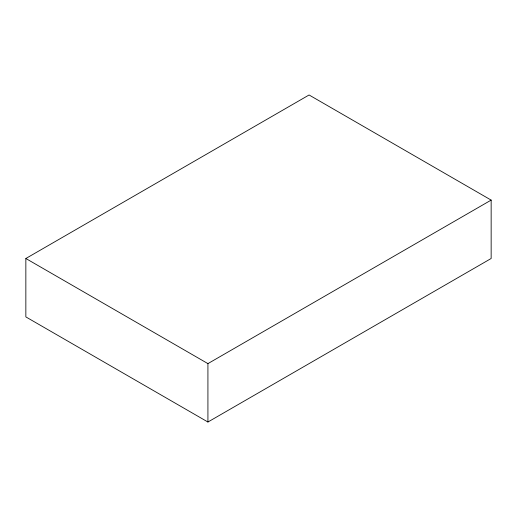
<?xml version="1.0" encoding="UTF-8"?>
<svg xmlns="http://www.w3.org/2000/svg" width="517" height="517" viewBox="0 0 517 517"><rect width="100%" height="100%" fill="white"/><g stroke="black" fill="none" stroke-linecap="round" stroke-linejoin="round"><path stroke-width="0.78" d="M25.85 258.5L309.076 94.979L491.15 200.098L491.15 258.5L207.924 422.021L25.85 316.902L25.85 258.5L207.924 363.619L491.15 200.098M207.924 363.619L207.924 422.021"/></g></svg>
